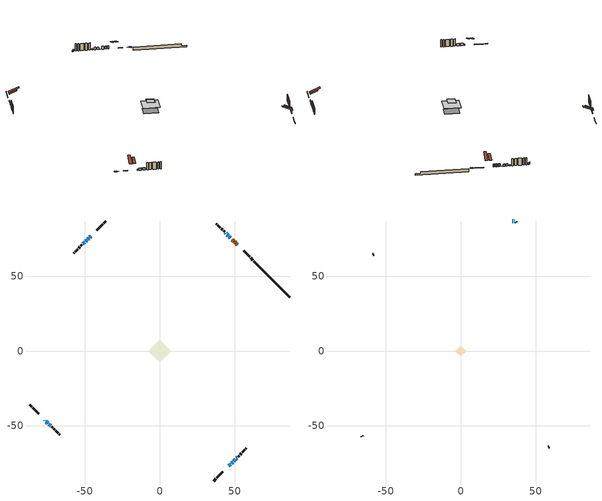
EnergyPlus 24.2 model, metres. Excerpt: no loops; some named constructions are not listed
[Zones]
conditioned space
 floor adiabatic (AdiabaticFloorConstruction): -7.61,0 0,7.61 7.61,0 0,-7.61 z3.05
 floor foundation (Slab1 construction): -6.03,0.86 -0.86,6.03 6.03,-0.86 0.86,-6.03 z-1.6
 wall outside (RimJoist1 construction): 35.99,-86.88 37.41,-85.45 / -86.88,-35.99 -85.45,-37.41 / -35.99,86.88 -37.41,85.45 / 62.08,60.78 60.66,62.2 z0.61:0.91
 wall outside (RimJoist2 construction): 38.06,-84.8 42.05,-80.81 / -84.8,-38.06 -80.81,-42.05 / -38.06,84.8 -42.05,80.81 / 60,62.86 56.02,66.84 z0.61:0.91
 wall outside (AdiabaticWallConstruction 1): 51.81,71.06 51.28,71.58 / 50.62,72.24 50.02,72.84 / 49.36,73.5 48.5,74.36 z0.61:2.64
 wall outside (AdiabaticWallConstruction): -46.26,76.6 -46.91,75.96 / 49.3,-73.57 50.59,-72.27 z0.61:1.53; 47.85,75.01 47.74,75.12 z0.6:0.67; 47.09,75.77 46.44,76.42 / 45.79,77.07 45.14,77.72 z0.61:2.14; -47.56,75.3 -48.21,74.65 z0.61:1.83; 46.26,-76.6 47.34,-75.52 / -50.06,72.8 -51.36,71.51 / -75.73,-47.13 -74.72,-48.14 / -74.07,-48.79 -72.99,-49.87 z0.61:2.13; 44.48,78.38 43.94,78.92 / -48.86,74 -49.41,73.46 / 47.99,-74.87 48.64,-74.22 z0.61:1.22; -76.6,-46.26 -76.39,-46.48 / 51.25,-71.62 51.68,-71.18 z0.61:1.37
 wall outside (Wall1 construction): 52.34,-70.53 53.01,-69.85 / -72.33,-50.53 -71.65,-51.21 / -52.01,70.85 -52.69,70.17 / 43.29,79.57 42.61,80.25 z0.61:5.49
 wall outside (Wall2 construction): 53.67,-69.19 54.57,-68.29 / -71,-51.86 -70.1,-52.76 / -53.35,69.51 -54.24,68.62 / 41.95,80.91 41.06,81.81 z0.61:5.49
 wall outside (Wall3 construction): 55.22,-67.64 56.82,-66.04 / -69.44,-53.42 -67.84,-55.02 / -54.9,67.96 -56.5,66.36 / 40.4,82.46 38.8,84.06 z0.61:5.49
 wall outside (Wall4 construction): 57.48,-65.38 57.88,-64.98 / -67.19,-55.68 -66.78,-56.08 / -57.16,65.7 -57.56,65.3 / 38.14,84.72 37.74,85.12 z0.61:5.49
 wall foundation (FoundationWall1 construction): 62.74,60.13,-1.6 62.74,60.13,0.61 84.46,38.4,0.61 84.46,38.4,-0.55 86.88,35.99,-0.55 86.88,35.99,-1.6
 window (WindowConstruction): -46.26,76.6 -46.91,75.96 z0.61:1.52
 window (WindowConstruction 11): 47.84,75.02 47.75,75.11 z0.61:0.66
 window (WindowConstruction 6): 47.09,75.77 46.44,76.42 z0.61:2.13
 window (WindowConstruction 7): 45.79,77.08 45.14,77.72 z0.61:2.13
 window (WindowConstruction 8): -47.56,75.3 -48.21,74.65 z0.61:1.83
 window (WindowConstruction 9): 46.26,-76.6 47.34,-75.53 z0.61:2.13
 window (WindowConstruction 12): 44.48,78.38 43.94,78.92 z0.61:1.22
 window (WindowConstruction 13): -48.87,74 -49.4,73.46 z0.61:1.22
 window (WindowConstruction 14): 47.99,-74.87 48.64,-74.22 z0.61:1.22
 window (WindowConstruction 1): 49.3,-73.56 50.59,-72.27 z0.61:1.52
 window (WindowConstruction 10): -76.6,-46.26 -76.39,-46.47 z0.61:1.37
 window (WindowConstruction 2): -50.06,72.8 -51.35,71.51 z0.61:2.13
 window (WindowConstruction 3): 51.25,-71.61 51.68,-71.18 z0.61:1.37
 window (WindowConstruction 4): -75.73,-47.13 -74.72,-48.14 z0.61:2.13
 window (WindowConstruction 5): -74.07,-48.79 -72.99,-49.87 z0.61:2.13
 door (Door): 51.81,71.06 51.28,71.58 z0.61:2.64
 door (Door 1): 50.62,72.24 50.02,72.84 z0.61:2.64
 door (Door 2): 49.36,73.5 48.5,74.36 z0.61:2.64
 ceiling adiabatic (AdiabaticFloorConstruction): 0,-7.61 7.61,0 0,7.61 -7.61,0 z3.05
 roof outside (Roof2 construction): 45.6,-77.26,5.49 42.09,-73.75,7.56 41.14,-74.7,7.56 44.65,-78.21,5.49; -77.26,-45.6,5.49 -73.75,-42.09,7.56 -74.7,-41.14,7.56 -78.21,-44.65,5.49; -45.6,77.26,5.49 -42.09,73.75,7.56 -41.14,74.7,7.56 -44.65,78.21,5.49; 52.46,70.4,5.49 48.95,66.88,7.56 49.9,65.93,7.56 53.41,69.45,5.49
attic - vented
 floor to conditioned space (Floor1 construction Reversed): -3.66,0 0,3.66 3.66,0 0,-3.66 z5.49
 floor to conditioned space (Floor2 construction Reversed): -3.34,0 0,3.34 3.34,0 0,-3.34 z5.49
 wall outside (AdiabaticWallConstruction): 35.99,86.88 35.86,86.88 / 34.93,86.88 34.29,86.88 z0.61:1.83
 wall outside (Wall5 construction): 58.54,-64.32 58.98,-63.88 / -66.13,-56.73 -65.69,-57.17 / -58.22,64.64 -58.66,64.2 / 37.08,85.78 36.64,86.22 z0.61:5.49
 window (WindowConstruction 15): 35.99,86.88 35.86,86.88 z0.61:1.83
 window (WindowConstruction 16): 34.93,86.88 34.29,86.88 z0.61:1.83
 roof outside (Roof1 construction): 43.99,-78.87,5.49 39.23,-74.11,8.29 37.95,-75.4,8.29 42.7,-80.16,5.49; -78.87,-43.99,5.49 -74.11,-39.23,8.29 -75.4,-37.95,8.29 -80.16,-42.7,5.49; -43.99,78.87,5.49 -39.23,74.11,8.29 -37.95,75.4,8.29 -42.7,80.16,5.49; 54.07,68.79,5.49 49.31,64.03,8.29 50.6,62.74,8.29 55.36,67.5,5.49
[Material] Roughness=Rough; Thermal Absorptance=0.9
Name | Thickness {m} | Conductivity {W/m-K} | Density {kg/m3} | Specific Heat {J/kg-K} | Solar Absorptance | Visible Absorptance
ceiling loosefill ins | 0.0846667 | 0.0480833 | 16.02 | 1046.75 | 0.7 | 0.7
ceiling stud and cavity | 0.1397 | 0.109129 | 65.682 | 1177.47 | 0.7 | 0.7
ceiling stud and cavity 1 | 0.1397 | 0.108089 | 65.682 | 1177.47 | 0.7 | 0.7
gypsum board | 0.0127 | 0.160291 | 801 | 837.4 | 0.6 | 0.6
[Construction]
Floor1 construction: ceiling loosefill ins, ceiling stud and cavity, gypsum board
Floor2 construction: ceiling loosefill ins, ceiling stud and cavity 1, gypsum board
[EnergyManagementSystem:Program]
natural_vent_program: Set Tin = tin_s; Set Tout = tout_s; Set Wout = out_wt_s; Set Pbar = out_pb_s; Set Phiout = (@RhFnTdbWPb Tout Wout Pbar); Set MaxHR = 0.0115; Set Tnvsp = (htg_sp_s + clg_sp_s) / 2; Set NVavail = natural_vent_s; Set ClgSsnAvail = cool_season; Set Qnv = 0; Set Qwhf = 0; Set whole_house_fan_mix_act = 0; Set whole_house_fan_act = 0; If ((Wout < MaxHR) && (Tin > Tout) && (Tin > Tnvsp) && (ClgSsnAvail > 0)); Set WHF_Flow = 0; Set Adj = (Tin-Tnvsp)/(Tin-Tout); Set Adj = (@Min Adj 1); Set Adj = (@Max Adj 0); If (WHF_Flow > 0); Set Qwhf = WHF_Flow*Adj; Set whole_house_fan_mix_act = WHF_Flow*Adj; Set WHF_W = 0; Set whole_house_fan_act = WHF_W*Adj; ElseIf (NVavail > 0); Set NVArea = 0.0; Set Cs = 0.0001931299957128701; Set Cw = 3.2532766105966676e-05; Set Tdiff = Tin-Tout; Set dT = (@Abs Tdiff); Set Vwind = site_vw_s; Set SGNV = NVArea*Adj*((((Cs*dT)+(Cw*(Vwind^2)))^0.5)/1000); Set MaxNV = 2.4138884656327684; Set Qnv = (@Min SGNV MaxNV); EndIf; EndIf; Set natural_vent_flow_act = Qnv; Set whole_house_fan_flow_act = Qwhf; Set natural_vent_program_Qnv = Qnv; Set natural_vent_program_Qwhf = Qwhf
total_airflows_program: Set total_infil_flow_rate = 0; Set total_mechvent_flow_rate = 0; Set total_natvent_flow_rate = 0; Set total_whf_flow_rate = 0; Set total_infil_flow_rate = total_infil_flow_rate + (infil_program_Qinf * 1); Set total_mechvent_flow_rate = total_mechvent_flow_rate + (infil_program_Qfan * 1); Set total_natvent_flow_rate = total_natvent_flow_rate + (natural_vent_program_Qnv * 1); Set total_whf_flow_rate = total_whf_flow_rate + (natural_vent_program_Qwhf * 1)
total_loads_program: Set loads_htg_tot = 0; Set loads_clg_tot = 0; If htg_load_cond > 0; Set loads_htg_tot = loads_htg_tot + (htg_load_cond - clg_load_cond) * 1.0; EndIf; Set loads_htg_tot = (@Max loads_htg_tot 0); If clg_load_cond > 0; Set loads_clg_tot = loads_clg_tot + (clg_load_cond - htg_load_cond) * 0.0; EndIf; Set loads_clg_tot = (@Max loads_clg_tot 0)
unit_heater_supply_fan_disaggregate_program: Set unit_heater_supply_fan_primary_htg = 0; If unit_heater_htg_coil_s > 0; Set unit_heater_supply_fan_primary_htg = unit_heater_supply_fan_s; EndIf
unmet_hours_program: Set htg_unmet_hours = 0; Set clg_unmet_hours = 0; Set unit_htg_unmet_hours = 0; If ((DayOfYear >= 1) && (DayOfYear <= 365)); Set unit_htg_unmet_hours = unit_htg_unmet_hours + conditioned_space_htg_unmet_s; If unit_htg_unmet_hours > htg_unmet_hours; Set htg_unmet_hours = unit_htg_unmet_hours; EndIf; EndIf
water_heater_EC_adj: If WarmupFlag == 0; Set dhw_e_cons = water_heater_energy + water_heater_on_cycle_parasitic + water_heater_off_cycle_parasitic; Set water_heater_ec_adj_act = 0.0 * dhw_e_cons / 1; EndIf
[EnergyManagementSystem:ProgramCallingManager]
component_loads_program_calling_manager: EndOfZoneTimestepAfterZoneReporting; component_loads_program
fridge_schedule_program_calling_manager: BeginZoneTimestepAfterInitHeatBalance; fridge_schedule_program
infil_program_calling_manager: BeginZoneTimestepAfterInitHeatBalance; infil_program
natural_vent_program_calling_manager: BeginZoneTimestepAfterInitHeatBalance; natural_vent_program
total_airflows_program_calling_manager: EndOfZoneTimestepAfterZoneReporting; total_airflows_program
total_loads_program_calling_manager: EndOfZoneTimestepAfterZoneReporting; total_loads_program
unit_heater_supply_fan_disaggregate_program_calling_manager: EndOfSystemTimestepBeforeHVACReporting; unit_heater_supply_fan_disaggregate_program
unmet_hours_program_calling_manager: EndOfZoneTimestepBeforeZoneReporting; unmet_hours_program
water_heater_EC_adj_ProgramManager: EndOfSystemTimestepBeforeHVACReporting; water_heater_EC_adj
[EnergyManagementSystem:OutputVariable] Type of Data in Variable=Summed
Name | EMS Variable | Update Frequency | EMS Program or Subroutine | Units
unit heater supply fan disaggregate htg primary | unit_heater_supply_fan_primary_htg | SystemTimestep | unit_heater_supply_fan_disaggregate_program | J
loads_htg_tot_peakload_outvar; loads_htg_tot_annual_outvar; Energy Management System Output Variable 1; Energy Management System Output Variable 45 | loads_htg_tot | ZoneTimestep | total_loads_program | J
loads_clg_tot_peakload_outvar; loads_clg_tot_annual_outvar; Energy Management System Output Variable 2; Energy Management System Output Variable 46 | loads_clg_tot | ZoneTimestep | total_loads_program | J
htg_unmet_hours_annual_outvar; Energy Management System Output Variable 3 | htg_unmet_hours | ZoneTimestep | unmet_hours_program | hr
clg_unmet_hours_annual_outvar; Energy Management System Output Variable 4 | clg_unmet_hours | ZoneTimestep | unmet_hours_program | hr
loads_htg_roofs_annual_outvar; Energy Management System Output Variable 5 | loads_htg_roofs | ZoneTimestep | component_loads_program | J
loads_htg_ceilings_annual_outvar; Energy Management System Output Variable 6 | loads_htg_ceilings | ZoneTimestep | component_loads_program | J
loads_htg_walls_annual_outvar; Energy Management System Output Variable 7 | loads_htg_walls | ZoneTimestep | component_loads_program | J
loads_htg_rim_joists_annual_outvar; Energy Management System Output Variable 8 | loads_htg_rim_joists | ZoneTimestep | component_loads_program | J
loads_htg_foundation_walls_annual_outvar; Energy Management System Output Variable 9 | loads_htg_foundation_walls | ZoneTimestep | component_loads_program | J
loads_htg_doors_annual_outvar; Energy Management System Output Variable 10 | loads_htg_doors | ZoneTimestep | component_loads_program | J
loads_htg_windows_conduction_annual_outvar; Energy Management System Output Variable 11 | loads_htg_windows_conduction | ZoneTimestep | component_loads_program | J
loads_htg_windows_solar_annual_outvar; Energy Management System Output Variable 12 | loads_htg_windows_solar | ZoneTimestep | component_loads_program | J
loads_htg_skylights_conduction_annual_outvar; Energy Management System Output Variable 13 | loads_htg_skylights_conduction | ZoneTimestep | component_loads_program | J
loads_htg_skylights_solar_annual_outvar; Energy Management System Output Variable 14 | loads_htg_skylights_solar | ZoneTimestep | component_loads_program | J
loads_htg_floors_annual_outvar; Energy Management System Output Variable 15 | loads_htg_floors | ZoneTimestep | component_loads_program | J
loads_htg_slabs_annual_outvar; Energy Management System Output Variable 16 | loads_htg_slabs | ZoneTimestep | component_loads_program | J
loads_htg_internal_mass_annual_outvar; Energy Management System Output Variable 17 | loads_htg_internal_mass | ZoneTimestep | component_loads_program | J
loads_htg_infil_annual_outvar; Energy Management System Output Variable 18 | loads_htg_infil | ZoneTimestep | component_loads_program | J
loads_htg_natvent_annual_outvar; Energy Management System Output Variable 19 | loads_htg_natvent | ZoneTimestep | component_loads_program | J
loads_htg_mechvent_annual_outvar; Energy Management System Output Variable 20 | loads_htg_mechvent | ZoneTimestep | component_loads_program | J
loads_htg_whf_annual_outvar; Energy Management System Output Variable 21 | loads_htg_whf | ZoneTimestep | component_loads_program | J
loads_htg_ducts_annual_outvar; Energy Management System Output Variable 22 | loads_htg_ducts | ZoneTimestep | component_loads_program | J
loads_htg_intgains_annual_outvar; Energy Management System Output Variable 23 | loads_htg_intgains | ZoneTimestep | component_loads_program | J
loads_htg_lighting_annual_outvar; Energy Management System Output Variable 24 | loads_htg_lighting | ZoneTimestep | component_loads_program | J
loads_clg_roofs_annual_outvar; Energy Management System Output Variable 25 | loads_clg_roofs | ZoneTimestep | component_loads_program | J
loads_clg_ceilings_annual_outvar; Energy Management System Output Variable 26 | loads_clg_ceilings | ZoneTimestep | component_loads_program | J
loads_clg_walls_annual_outvar; Energy Management System Output Variable 27 | loads_clg_walls | ZoneTimestep | component_loads_program | J
loads_clg_rim_joists_annual_outvar; Energy Management System Output Variable 28 | loads_clg_rim_joists | ZoneTimestep | component_loads_program | J
loads_clg_foundation_walls_annual_outvar; Energy Management System Output Variable 29 | loads_clg_foundation_walls | ZoneTimestep | component_loads_program | J
loads_clg_doors_annual_outvar; Energy Management System Output Variable 30 | loads_clg_doors | ZoneTimestep | component_loads_program | J
loads_clg_windows_conduction_annual_outvar; Energy Management System Output Variable 31 | loads_clg_windows_conduction | ZoneTimestep | component_loads_program | J
loads_clg_windows_solar_annual_outvar; Energy Management System Output Variable 32 | loads_clg_windows_solar | ZoneTimestep | component_loads_program | J
loads_clg_skylights_conduction_annual_outvar; Energy Management System Output Variable 33 | loads_clg_skylights_conduction | ZoneTimestep | component_loads_program | J
loads_clg_skylights_solar_annual_outvar; Energy Management System Output Variable 34 | loads_clg_skylights_solar | ZoneTimestep | component_loads_program | J
loads_clg_floors_annual_outvar; Energy Management System Output Variable 35 | loads_clg_floors | ZoneTimestep | component_loads_program | J
loads_clg_slabs_annual_outvar; Energy Management System Output Variable 36 | loads_clg_slabs | ZoneTimestep | component_loads_program | J
loads_clg_internal_mass_annual_outvar; Energy Management System Output Variable 37 | loads_clg_internal_mass | ZoneTimestep | component_loads_program | J
loads_clg_infil_annual_outvar; Energy Management System Output Variable 38 | loads_clg_infil | ZoneTimestep | component_loads_program | J
loads_clg_natvent_annual_outvar; Energy Management System Output Variable 39 | loads_clg_natvent | ZoneTimestep | component_loads_program | J
loads_clg_mechvent_annual_outvar; Energy Management System Output Variable 40 | loads_clg_mechvent | ZoneTimestep | component_loads_program | J
loads_clg_whf_annual_outvar; Energy Management System Output Variable 41 | loads_clg_whf | ZoneTimestep | component_loads_program | J
loads_clg_ducts_annual_outvar; Energy Management System Output Variable 42 | loads_clg_ducts | ZoneTimestep | component_loads_program | J
loads_clg_intgains_annual_outvar; Energy Management System Output Variable 43 | loads_clg_intgains | ZoneTimestep | component_loads_program | J
loads_clg_lighting_annual_outvar; Energy Management System Output Variable 44 | loads_clg_lighting | ZoneTimestep | component_loads_program | J
[Schedule:Day:Interval]
interior lighting schedule day: No, 01:00, 0.108182, 04:00, 0.0901515, 05:00, 0.0991667, 06:00, 0.162273, 07:00, 0.270455, 08:00, 0.342576, 10:00, 0.369621, 11:00, 0.351591, 12:00, 0.333561, 13:00, 0.324545, 14:00, 0.31553, 15:00, 0.333561, 16:00, 0.369621, 17:00, 0.450758, 18:00, 0.585985, 19:00, 0.775303, 20:00, 0.955606, 21:00, 0.991667, 22:00, 0.712197, 23:00, 0.360606, 24:00, 0.162273
interior lighting schedule day 1: No, 01:00, 0.100909, 04:00, 0.0840909, 05:00, 0.0925, 06:00, 0.151364, 07:00, 0.252273, 08:00, 0.319545, 10:00, 0.344773, 11:00, 0.327955, 12:00, 0.311136, 13:00, 0.302727, 14:00, 0.294318, 15:00, 0.311136, 16:00, 0.344773, 17:00, 0.420455, 18:00, 0.546591, 19:00, 0.723182, 20:00, 0.891364, 21:00, 0.925, 22:00, 0.664318, 23:00, 0.336364, 24:00, 0.151364
interior lighting schedule day 2: No, 01:00, 0.0927273, 04:00, 0.0772727, 05:00, 0.085, 06:00, 0.139091, 07:00, 0.231818, 08:00, 0.293636, 10:00, 0.316818, 11:00, 0.301364, 12:00, 0.285909, 13:00, 0.278182, 14:00, 0.270455, 15:00, 0.285909, 16:00, 0.316818, 17:00, 0.386364, 18:00, 0.502273, 19:00, 0.664545, 20:00, 0.819091, 21:00, 0.85, 22:00, 0.610455, 23:00, 0.309091, 24:00, 0.139091
interior lighting schedule day 3: No, 01:00, 0.0845455, 04:00, 0.0704545, 05:00, 0.0775, 06:00, 0.126818, 07:00, 0.211364, 08:00, 0.267727, 10:00, 0.288864, 11:00, 0.274773, 12:00, 0.260682, 13:00, 0.253636, 14:00, 0.246591, 15:00, 0.260682, 16:00, 0.288864, 17:00, 0.352273, 18:00, 0.457955, 19:00, 0.605909, 20:00, 0.746818, 21:00, 0.775, 22:00, 0.556591, 23:00, 0.281818, 24:00, 0.126818
interior lighting schedule day 4: No, 01:00, 0.0763636, 04:00, 0.0636364, 05:00, 0.07, 06:00, 0.114545, 07:00, 0.190909, 08:00, 0.241818, 10:00, 0.260909, 11:00, 0.248182, 12:00, 0.235455, 13:00, 0.229091, 14:00, 0.222727, 15:00, 0.235455, 16:00, 0.260909, 17:00, 0.318182, 18:00, 0.413636, 19:00, 0.547273, 20:00, 0.674545, 21:00, 0.7, 22:00, 0.502727, 23:00, 0.254545, 24:00, 0.114545
interior lighting schedule day 5: No, 01:00, 0.0727273, 04:00, 0.0606061, 05:00, 0.0666667, 06:00, 0.109091, 07:00, 0.181818, 08:00, 0.230303, 10:00, 0.248485, 11:00, 0.236364, 12:00, 0.224242, 13:00, 0.218182, 14:00, 0.212121, 15:00, 0.224242, 16:00, 0.248485, 17:00, 0.30303, 18:00, 0.393939, 19:00, 0.521212, 20:00, 0.642424, 21:00, 0.666667, 22:00, 0.478788, 23:00, 0.242424, 24:00, 0.109091
interior lighting schedule day 6: No, 01:00, 0.0745455, 04:00, 0.0621212, 05:00, 0.0683333, 06:00, 0.111818, 07:00, 0.186364, 08:00, 0.236061, 10:00, 0.254697, 11:00, 0.242273, 12:00, 0.229848, 13:00, 0.223636, 14:00, 0.217424, 15:00, 0.229848, 16:00, 0.254697, 17:00, 0.310606, 18:00, 0.403788, 19:00, 0.534242, 20:00, 0.658485, 21:00, 0.683333, 22:00, 0.490758, 23:00, 0.248485, 24:00, 0.111818
interior lighting schedule day 7: No, 01:00, 0.08, 04:00, 0.0666667, 05:00, 0.0733333, 06:00, 0.12, 07:00, 0.2, 08:00, 0.253333, 10:00, 0.273333, 11:00, 0.26, 12:00, 0.246667, 13:00, 0.24, 14:00, 0.233333, 15:00, 0.246667, 16:00, 0.273333, 17:00, 0.333333, 18:00, 0.433333, 19:00, 0.573333, 20:00, 0.706667, 21:00, 0.733333, 22:00, 0.526667, 23:00, 0.266667, 24:00, 0.12
interior lighting schedule day 8: No, 01:00, 0.0890909, 04:00, 0.0742424, 05:00, 0.0816667, 06:00, 0.133636, 07:00, 0.222727, 08:00, 0.282121, 10:00, 0.304394, 11:00, 0.289545, 12:00, 0.274697, 13:00, 0.267273, 14:00, 0.259848, 15:00, 0.274697, 16:00, 0.304394, 17:00, 0.371212, 18:00, 0.482576, 19:00, 0.638485, 20:00, 0.78697, 21:00, 0.816667, 22:00, 0.586515, 23:00, 0.29697, 24:00, 0.133636
interior lighting schedule day 9: No, 01:00, 0.0972727, 04:00, 0.0810606, 05:00, 0.0891667, 06:00, 0.145909, 07:00, 0.243182, 08:00, 0.30803, 10:00, 0.332348, 11:00, 0.316136, 12:00, 0.299924, 13:00, 0.291818, 14:00, 0.283712, 15:00, 0.299924, 16:00, 0.332348, 17:00, 0.405303, 18:00, 0.526894, 19:00, 0.697121, 20:00, 0.859242, 21:00, 0.891667, 22:00, 0.640379, 23:00, 0.324242, 24:00, 0.145909
interior lighting schedule day 10: No, 01:00, 0.105455, 04:00, 0.0878788, 05:00, 0.0966667, 06:00, 0.158182, 07:00, 0.263636, 08:00, 0.333939, 10:00, 0.360303, 11:00, 0.342727, 12:00, 0.325152, 13:00, 0.316364, 14:00, 0.307576, 15:00, 0.325152, 16:00, 0.360303, 17:00, 0.439394, 18:00, 0.571212, 19:00, 0.755758, 20:00, 0.931515, 21:00, 0.966667, 22:00, 0.694242, 23:00, 0.351515, 24:00, 0.158182
interior lighting schedule day 11: No, 01:00, 0.109091, 04:00, 0.0909091, 05:00, 0.1, 06:00, 0.163636, 07:00, 0.272727, 08:00, 0.345455, 10:00, 0.372727, 11:00, 0.354545, 12:00, 0.336364, 13:00, 0.327273, 14:00, 0.318182, 15:00, 0.336364, 16:00, 0.372727, 17:00, 0.454545, 18:00, 0.590909, 19:00, 0.781818, 20:00, 0.963636, 21:00, 1, 22:00, 0.718182, 23:00, 0.363636, 24:00, 0.163636
interior lighting schedule default day; occupants schedule default day; clothes dryer schedule default day; cooking range schedule default day; mech vent bath fan 0 schedule default day; mech vent range fan 0 schedule default day; misc plug loads schedule default day; general water use schedule default day; heating setpoint default day; cooling setpoint default day; clothes dryer exhaust 0 schedule default day; cooling season schedule day; cooling season schedule day 2; cooling season schedule default day; exterior lighting schedule default day; natural vent schedule default day: No, 24:00, 0
occupants schedule day: No, 05:00, 0.426829, 06:00, 0.719512, 07:00, 1, 08:00, 0.670732, 09:00, 0.329268, 14:00, 0.170732, 15:00, 0.231707, 16:00, 0.329268, 17:00, 0.5, 18:00, 0.670732, 19:00, 0.829268, 21:00, 1, 22:00, 0.853659, 23:00, 0.646341, 24:00, 0.426829
clothes dryer schedule day; clothes dryer exhaust 0 schedule day: No, 01:00, 0.123457, 02:00, 0.0740741, 03:00, 0.0493827, 04:00, 0.0246914, 05:00, 0.0493827, 06:00, 0.0740741, 07:00, 0.197531, 08:00, 0.395062, 09:00, 0.592593, 10:00, 0.839506, 11:00, 0.962963, 12:00, 1, 13:00, 0.91358, 14:00, 0.82716, 15:00, 0.716049, 16:00, 0.753086, 17:00, 0.679012, 18:00, 0.666667, 20:00, 0.62963, 21:00, 0.641975, 22:00, 0.666667, 23:00, 0.54321, 24:00, 0.296296
cooking range schedule day: No, 05:00, 0.0597015, 06:00, 0.11194, 07:00, 0.171642, 08:00, 0.291045, 11:00, 0.343284, 12:00, 0.402985, 13:00, 0.462687, 14:00, 0.343284, 15:00, 0.291045, 16:00, 0.402985, 17:00, 0.567164, 18:00, 1, 19:00, 0.850746, 20:00, 0.432836, 21:00, 0.291045, 22:00, 0.231343, 23:00, 0.171642, 24:00, 0.11194
mech vent bath fan 0 schedule day: No, 07:00, 0, 08:00, 1, 09:00, 0.2, 24:00, 0
mech vent range fan 0 schedule day: No, 18:00, 0, 19:00, 1, 20:00, 0.2, 24:00, 0
misc plug loads schedule day: No, 06:00, 0.705882, 07:00, 0.745098, 08:00, 0.803922, 15:00, 0.823529, 16:00, 0.862745, 17:00, 0.921569, 18:00, 0.980392, 19:00, 1, 20:00, 0.980392, 21:00, 0.941176, 22:00, 0.862745, 23:00, 0.784314, 24:00, 0.72549
general water use schedule day: No, 01:00, 0.315068, 03:00, 0.287671, 04:00, 0.342466, 05:00, 0.369863, 06:00, 0.520548, 07:00, 0.60274, 08:00, 0.534247, 10:00, 0.506849, 11:00, 0.465753, 14:00, 0.479452, 15:00, 0.534247, 16:00, 0.589041, 17:00, 0.69863, 18:00, 0.876712, 19:00, 0.890411, 20:00, 0.986301, 21:00, 1, 22:00, 0.863014, 23:00, 0.616438, 24:00, 0.465753
heating setpoint day: No, 07:00, 18, 23:00, 21, 24:00, 18
cooling setpoint day: No, 24:00, 25
cooling season schedule day 1: No, 24:00, 1
exterior lighting schedule day: No, 01:00, 0.566667, 03:00, 0.524167, 05:00, 0.495833, 06:00, 0.5525, 07:00, 0.623333, 08:00, 0.580833, 09:00, 0.439167, 10:00, 0.354167, 12:00, 0.34, 13:00, 0.354167, 14:00, 0.396667, 15:00, 0.425, 16:00, 0.495833, 17:00, 0.623333, 18:00, 0.793333, 19:00, 0.906667, 20:00, 0.963333, 21:00, 0.991667, 22:00, 0.920833, 23:00, 0.793333, 24:00, 0.665833
exterior lighting schedule day 1: No, 01:00, 0.528571, 03:00, 0.488929, 05:00, 0.4625, 06:00, 0.515357, 07:00, 0.581429, 08:00, 0.541786, 09:00, 0.409643, 10:00, 0.330357, 12:00, 0.317143, 13:00, 0.330357, 14:00, 0.37, 15:00, 0.396429, 16:00, 0.4625, 17:00, 0.581429, 18:00, 0.74, 19:00, 0.845714, 20:00, 0.898571, 21:00, 0.925, 22:00, 0.858929, 23:00, 0.74, 24:00, 0.621071
exterior lighting schedule day 10: No, 01:00, 0.552381, 03:00, 0.510952, 05:00, 0.483333, 06:00, 0.538571, 07:00, 0.607619, 08:00, 0.56619, 09:00, 0.428095, 10:00, 0.345238, 12:00, 0.331429, 13:00, 0.345238, 14:00, 0.386667, 15:00, 0.414286, 16:00, 0.483333, 17:00, 0.607619, 18:00, 0.773333, 19:00, 0.88381, 20:00, 0.939048, 21:00, 0.966667, 22:00, 0.897619, 23:00, 0.773333, 24:00, 0.649048
exterior lighting schedule day 11: No, 01:00, 0.571429, 03:00, 0.528571, 05:00, 0.5, 06:00, 0.557143, 07:00, 0.628571, 08:00, 0.585714, 09:00, 0.442857, 10:00, 0.357143, 12:00, 0.342857, 13:00, 0.357143, 14:00, 0.4, 15:00, 0.428571, 16:00, 0.5, 17:00, 0.628571, 18:00, 0.8, 19:00, 0.914286, 20:00, 0.971429, 21:00, 1, 22:00, 0.928571, 23:00, 0.8, 24:00, 0.671429
exterior lighting schedule day 2: No, 01:00, 0.485714, 03:00, 0.449286, 05:00, 0.425, 06:00, 0.473571, 07:00, 0.534286, 08:00, 0.497857, 09:00, 0.376429, 10:00, 0.303571, 12:00, 0.291429, 13:00, 0.303571, 14:00, 0.34, 15:00, 0.364286, 16:00, 0.425, 17:00, 0.534286, 18:00, 0.68, 19:00, 0.777143, 20:00, 0.825714, 21:00, 0.85, 22:00, 0.789286, 23:00, 0.68, 24:00, 0.570714
exterior lighting schedule day 3: No, 01:00, 0.442857, 03:00, 0.409643, 05:00, 0.3875, 06:00, 0.431786, 07:00, 0.487143, 08:00, 0.453929, 09:00, 0.343214, 10:00, 0.276786, 12:00, 0.265714, 13:00, 0.276786, 14:00, 0.31, 15:00, 0.332143, 16:00, 0.3875, 17:00, 0.487143, 18:00, 0.62, 19:00, 0.708571, 20:00, 0.752857, 21:00, 0.775, 22:00, 0.719643, 23:00, 0.62, 24:00, 0.520357
exterior lighting schedule day 4: No, 01:00, 0.4, 03:00, 0.37, 05:00, 0.35, 06:00, 0.39, 07:00, 0.44, 08:00, 0.41, 09:00, 0.31, 10:00, 0.25, 12:00, 0.24, 13:00, 0.25, 14:00, 0.28, 15:00, 0.3, 16:00, 0.35, 17:00, 0.44, 18:00, 0.56, 19:00, 0.64, 20:00, 0.68, 21:00, 0.7, 22:00, 0.65, 23:00, 0.56, 24:00, 0.47
exterior lighting schedule day 5: No, 01:00, 0.380952, 03:00, 0.352381, 05:00, 0.333333, 06:00, 0.371429, 07:00, 0.419048, 08:00, 0.390476, 09:00, 0.295238, 10:00, 0.238095, 12:00, 0.228571, 13:00, 0.238095, 14:00, 0.266667, 15:00, 0.285714, 16:00, 0.333333, 17:00, 0.419048, 18:00, 0.533333, 19:00, 0.609524, 20:00, 0.647619, 21:00, 0.666667, 22:00, 0.619048, 23:00, 0.533333, 24:00, 0.447619
exterior lighting schedule day 6: No, 01:00, 0.390476, 03:00, 0.36119, 05:00, 0.341667, 06:00, 0.380714, 07:00, 0.429524, 08:00, 0.400238, 09:00, 0.302619, 10:00, 0.244048, 12:00, 0.234286, 13:00, 0.244048, 14:00, 0.273333, 15:00, 0.292857, 16:00, 0.341667, 17:00, 0.429524, 18:00, 0.546667, 19:00, 0.624762, 20:00, 0.66381, 21:00, 0.683333, 22:00, 0.634524, 23:00, 0.546667, 24:00, 0.45881
exterior lighting schedule day 7: No, 01:00, 0.419048, 03:00, 0.387619, 05:00, 0.366667, 06:00, 0.408571, 07:00, 0.460952, 08:00, 0.429524, 09:00, 0.324762, 10:00, 0.261905, 12:00, 0.251429, 13:00, 0.261905, 14:00, 0.293333, 15:00, 0.314286, 16:00, 0.366667, 17:00, 0.460952, 18:00, 0.586667, 19:00, 0.670476, 20:00, 0.712381, 21:00, 0.733333, 22:00, 0.680952, 23:00, 0.586667, 24:00, 0.492381
exterior lighting schedule day 8: No, 01:00, 0.466667, 03:00, 0.431667, 05:00, 0.408333, 06:00, 0.455, 07:00, 0.513333, 08:00, 0.478333, 09:00, 0.361667, 10:00, 0.291667, 12:00, 0.28, 13:00, 0.291667, 14:00, 0.326667, 15:00, 0.35, 16:00, 0.408333, 17:00, 0.513333, 18:00, 0.653333, 19:00, 0.746667, 20:00, 0.793333, 21:00, 0.816667, 22:00, 0.758333, 23:00, 0.653333, 24:00, 0.548333
exterior lighting schedule day 9: No, 01:00, 0.509524, 03:00, 0.47131, 05:00, 0.445833, 06:00, 0.496786, 07:00, 0.560476, 08:00, 0.522262, 09:00, 0.394881, 10:00, 0.318452, 12:00, 0.305714, 13:00, 0.318452, 14:00, 0.356667, 15:00, 0.382143, 16:00, 0.445833, 17:00, 0.560476, 18:00, 0.713333, 19:00, 0.815238, 20:00, 0.86619, 21:00, 0.891667, 22:00, 0.827976, 23:00, 0.713333, 24:00, 0.59869
[Schedule:Week:Daily]
heating setpoint Week Rule - Jan1-Dec31: heating setpoint day, heating setpoint day, heating setpoint day, heating setpoint day, heating setpoint day, heating setpoint day, heating setpoint day, heating setpoint default day, heating setpoint default day, heating setpoint default day, heating setpoint default day, heating setpoint default day
cooling setpoint Week Rule - Jan1-Dec31: cooling setpoint day, cooling setpoint day, cooling setpoint day, cooling setpoint day, cooling setpoint day, cooling setpoint day, cooling setpoint day, cooling setpoint default day, cooling setpoint default day, cooling setpoint default day, cooling setpoint default day, cooling setpoint default day
clothes dryer exhaust 0 schedule Week Rule - Jan1-Dec31: clothes dryer exhaust 0 schedule day, clothes dryer exhaust 0 schedule day, clothes dryer exhaust 0 schedule day, clothes dryer exhaust 0 schedule day, clothes dryer exhaust 0 schedule day, clothes dryer exhaust 0 schedule day, clothes dryer exhaust 0 schedule day, clothes dryer exhaust 0 schedule default day, clothes dryer exhaust 0 schedule default day, clothes dryer exhaust 0 schedule default day, clothes dryer exhaust 0 schedule default day, clothes dryer exhaust 0 schedule default day
cooling season schedule Week Rule - Jan1-May26: cooling season schedule day, cooling season schedule day, cooling season schedule day, cooling season schedule day, cooling season schedule day, cooling season schedule day, cooling season schedule day, cooling season schedule default day, cooling season schedule default day, cooling season schedule default day, cooling season schedule default day, cooling season schedule default day
cooling season schedule Week Rule - May27-Jun2: cooling season schedule day, cooling season schedule day, cooling season schedule day, cooling season schedule day, cooling season schedule day, cooling season schedule day 1, cooling season schedule day 1, cooling season schedule default day, cooling season schedule default day, cooling season schedule default day, cooling season schedule default day, cooling season schedule default day
cooling season schedule Week Rule - Jun3-Aug25: cooling season schedule day 1, cooling season schedule day 1, cooling season schedule day 1, cooling season schedule day 1, cooling season schedule day 1, cooling season schedule day 1, cooling season schedule day 1, cooling season schedule default day, cooling season schedule default day, cooling season schedule default day, cooling season schedule default day, cooling season schedule default day
cooling season schedule Week Rule - Aug26-Sep1: cooling season schedule day 1, cooling season schedule day 1, cooling season schedule day 1, cooling season schedule day 1, cooling season schedule day 1, cooling season schedule day 1, cooling season schedule day 2, cooling season schedule default day, cooling season schedule default day, cooling season schedule default day, cooling season schedule default day, cooling season schedule default day
cooling season schedule Week Rule - Sep2-Dec31: cooling season schedule day 2, cooling season schedule day 2, cooling season schedule day 2, cooling season schedule day 2, cooling season schedule day 2, cooling season schedule day 2, cooling season schedule day 2, cooling season schedule default day, cooling season schedule default day, cooling season schedule default day, cooling season schedule default day, cooling season schedule default day
exterior lighting schedule Week Rule - Mar4-Mar31: exterior lighting schedule day 2, exterior lighting schedule day 2, exterior lighting schedule day 2, exterior lighting schedule day 2, exterior lighting schedule day 2, exterior lighting schedule day 2, exterior lighting schedule day 2, exterior lighting schedule default day, exterior lighting schedule default day, exterior lighting schedule default day, exterior lighting schedule default day, exterior lighting schedule default day
exterior lighting schedule Week Rule - Apr1-Apr28: exterior lighting schedule day 3, exterior lighting schedule day 3, exterior lighting schedule day 3, exterior lighting schedule day 3, exterior lighting schedule day 3, exterior lighting schedule day 3, exterior lighting schedule day 3, exterior lighting schedule default day, exterior lighting schedule default day, exterior lighting schedule default day, exterior lighting schedule default day, exterior lighting schedule default day
exterior lighting schedule Week Rule - Apr29-May5: exterior lighting schedule day 3, exterior lighting schedule day 3, exterior lighting schedule day 4, exterior lighting schedule day 4, exterior lighting schedule day 4, exterior lighting schedule day 4, exterior lighting schedule day 4, exterior lighting schedule default day, exterior lighting schedule default day, exterior lighting schedule default day, exterior lighting schedule default day, exterior lighting schedule default day
exterior lighting schedule Week Rule - May6-May26: exterior lighting schedule day 4, exterior lighting schedule day 4, exterior lighting schedule day 4, exterior lighting schedule day 4, exterior lighting schedule day 4, exterior lighting schedule day 4, exterior lighting schedule day 4, exterior lighting schedule default day, exterior lighting schedule default day, exterior lighting schedule default day, exterior lighting schedule default day, exterior lighting schedule default day
exterior lighting schedule Week Rule - May27-Jun2: exterior lighting schedule day 4, exterior lighting schedule day 4, exterior lighting schedule day 4, exterior lighting schedule day 4, exterior lighting schedule day 4, exterior lighting schedule day 5, exterior lighting schedule day 5, exterior lighting schedule default day, exterior lighting schedule default day, exterior lighting schedule default day, exterior lighting schedule default day, exterior lighting schedule default day
exterior lighting schedule Week Rule - Jun3-Jun30: exterior lighting schedule day 5, exterior lighting schedule day 5, exterior lighting schedule day 5, exterior lighting schedule day 5, exterior lighting schedule day 5, exterior lighting schedule day 5, exterior lighting schedule day 5, exterior lighting schedule default day, exterior lighting schedule default day, exterior lighting schedule default day, exterior lighting schedule default day, exterior lighting schedule default day
exterior lighting schedule Week Rule - Jul1-Jul28: exterior lighting schedule day 6, exterior lighting schedule day 6, exterior lighting schedule day 6, exterior lighting schedule day 6, exterior lighting schedule day 6, exterior lighting schedule day 6, exterior lighting schedule day 6, exterior lighting schedule default day, exterior lighting schedule default day, exterior lighting schedule default day, exterior lighting schedule default day, exterior lighting schedule default day
exterior lighting schedule Week Rule - Jul29-Aug4: exterior lighting schedule day 6, exterior lighting schedule day 6, exterior lighting schedule day 6, exterior lighting schedule day 7, exterior lighting schedule day 7, exterior lighting schedule day 7, exterior lighting schedule day 7, exterior lighting schedule default day, exterior lighting schedule default day, exterior lighting schedule default day, exterior lighting schedule default day, exterior lighting schedule default day
exterior lighting schedule Week Rule - Aug5-Aug25: exterior lighting schedule day 7, exterior lighting schedule day 7, exterior lighting schedule day 7, exterior lighting schedule day 7, exterior lighting schedule day 7, exterior lighting schedule day 7, exterior lighting schedule day 7, exterior lighting schedule default day, exterior lighting schedule default day, exterior lighting schedule default day, exterior lighting schedule default day, exterior lighting schedule default day
exterior lighting schedule Week Rule - Aug26-Sep1: exterior lighting schedule day 7, exterior lighting schedule day 7, exterior lighting schedule day 7, exterior lighting schedule day 7, exterior lighting schedule day 7, exterior lighting schedule day 7, exterior lighting schedule day 8, exterior lighting schedule default day, exterior lighting schedule default day, exterior lighting schedule default day, exterior lighting schedule default day, exterior lighting schedule default day
exterior lighting schedule Week Rule - Sep2-Sep29: exterior lighting schedule day 8, exterior lighting schedule day 8, exterior lighting schedule day 8, exterior lighting schedule day 8, exterior lighting schedule day 8, exterior lighting schedule day 8, exterior lighting schedule day 8, exterior lighting schedule default day, exterior lighting schedule default day, exterior lighting schedule default day, exterior lighting schedule default day, exterior lighting schedule default day
exterior lighting schedule Week Rule - Sep30-Oct6: exterior lighting schedule day 8, exterior lighting schedule day 9, exterior lighting schedule day 9, exterior lighting schedule day 9, exterior lighting schedule day 9, exterior lighting schedule day 9, exterior lighting schedule day 9, exterior lighting schedule default day, exterior lighting schedule default day, exterior lighting schedule default day, exterior lighting schedule default day, exterior lighting schedule default day
exterior lighting schedule Week Rule - Oct7-Oct27: exterior lighting schedule day 9, exterior lighting schedule day 9, exterior lighting schedule day 9, exterior lighting schedule day 9, exterior lighting schedule day 9, exterior lighting schedule day 9, exterior lighting schedule day 9, exterior lighting schedule default day, exterior lighting schedule default day, exterior lighting schedule default day, exterior lighting schedule default day, exterior lighting schedule default day
exterior lighting schedule Week Rule - Oct28-Nov3: exterior lighting schedule day 9, exterior lighting schedule day 9, exterior lighting schedule day 9, exterior lighting schedule day 9, exterior lighting schedule day 10, exterior lighting schedule day 10, exterior lighting schedule day 10, exterior lighting schedule default day, exterior lighting schedule default day, exterior lighting schedule default day, exterior lighting schedule default day, exterior lighting schedule default day
exterior lighting schedule Week Rule - Nov4-Nov24: exterior lighting schedule day 10, exterior lighting schedule day 10, exterior lighting schedule day 10, exterior lighting schedule day 10, exterior lighting schedule day 10, exterior lighting schedule day 10, exterior lighting schedule day 10, exterior lighting schedule default day, exterior lighting schedule default day, exterior lighting schedule default day, exterior lighting schedule default day, exterior lighting schedule default day
exterior lighting schedule Week Rule - Nov25-Dec1: exterior lighting schedule day 10, exterior lighting schedule day 10, exterior lighting schedule day 10, exterior lighting schedule day 10, exterior lighting schedule day 10, exterior lighting schedule day 10, exterior lighting schedule day 11, exterior lighting schedule default day, exterior lighting schedule default day, exterior lighting schedule default day, exterior lighting schedule default day, exterior lighting schedule default day
exterior lighting schedule Week Rule - Dec2-Dec31: exterior lighting schedule day 11, exterior lighting schedule day 11, exterior lighting schedule day 11, exterior lighting schedule day 11, exterior lighting schedule day 11, exterior lighting schedule day 11, exterior lighting schedule day 11, exterior lighting schedule default day, exterior lighting schedule default day, exterior lighting schedule default day, exterior lighting schedule default day, exterior lighting schedule default day
natural vent schedule Week Rule - Jan1-Dec31: natural vent schedule default day, natural vent schedule default day, natural vent schedule default day, natural vent schedule default day, natural vent schedule default day, natural vent schedule default day, natural vent schedule default day, natural vent schedule default day, natural vent schedule default day, natural vent schedule default day, natural vent schedule default day, natural vent schedule default day
[Schedule:Year]
heating setpoint: heating setpoint Week Rule - Jan1-Dec31, 1, 1, 12, 31
cooling setpoint: cooling setpoint Week Rule - Jan1-Dec31, 1, 1, 12, 31
clothes dryer exhaust 0 schedule: clothes dryer exhaust 0 schedule Week Rule - Jan1-Dec31, 1, 1, 12, 31
cooling season schedule: cooling season schedule Week Rule - Jan1-May26, 1, 1, 5, 26, cooling season schedule Week Rule - May27-Jun2, 5, 27, 6, 2, cooling season schedule Week Rule - Jun3-Aug25, 6, 3, 8, 25, cooling season schedule Week Rule - Aug26-Sep1, 8, 26, 9, 1, cooling season schedule Week Rule - Sep2-Dec31, 9, 2, 12, 31
natural vent schedule: natural vent schedule Week Rule - Jan1-Dec31, 1, 1, 12, 31
